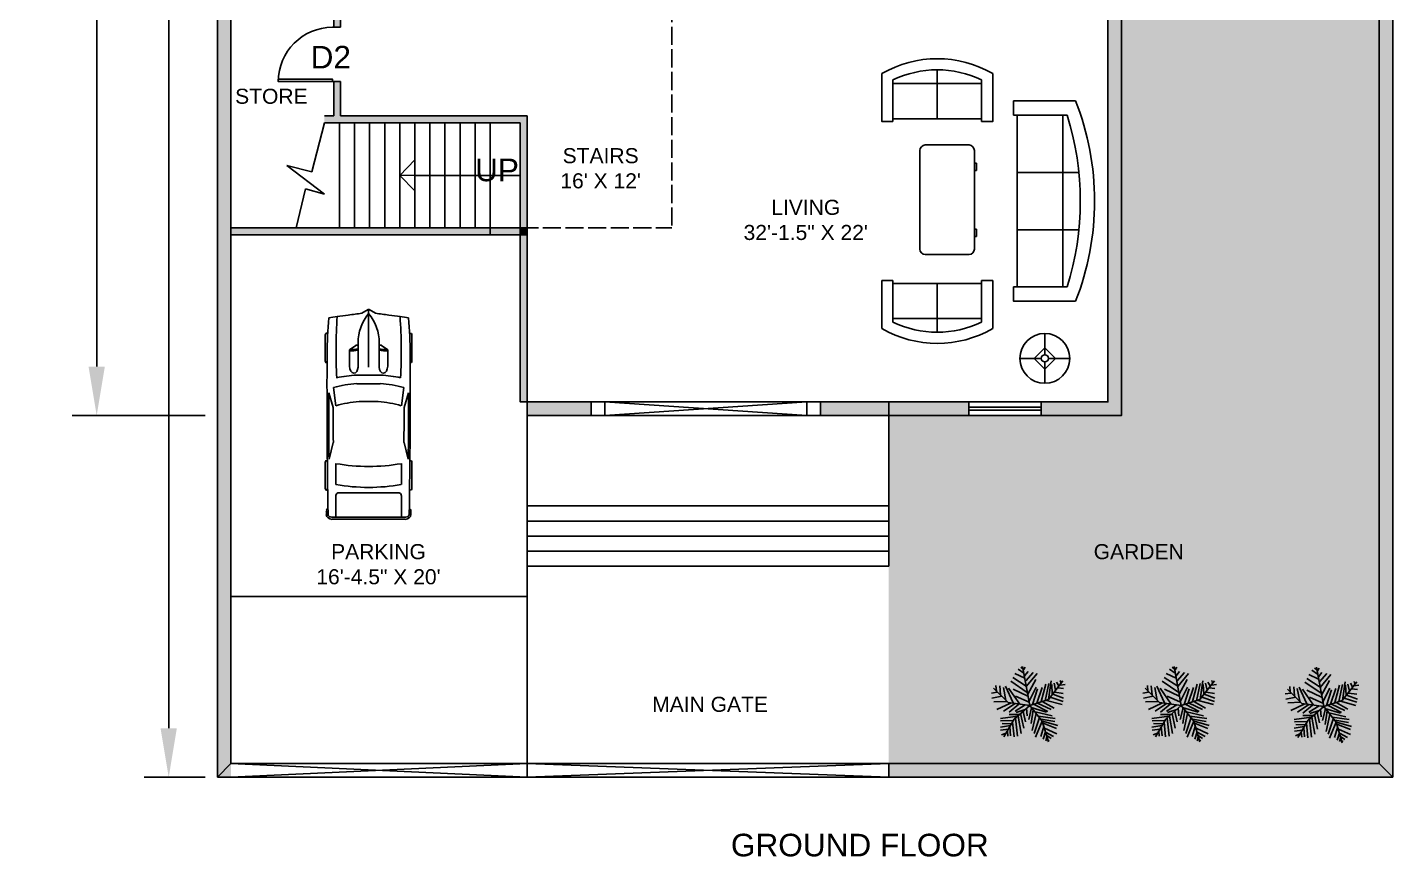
# Model space of a CAD drawing. Header units: millimetres. Extents: x 3472 to 5137, y 743 to 2253.
# Drawn here: x 4230 to 5137, y 743 to 1294 of the extents above; entities that cross this region are included whole.
import ezdxf

# ---------------------------------------------------------------- set-up
doc = ezdxf.new("R2010")
doc.units = ezdxf.units.MM
doc.linetypes.add('ACAD_ISO02W100', pattern=[15, 12, -3])
for name, color, linetype in [('Boundary line', 7, 'Continuous'), ('Dashed line', 7, 'ACAD_ISO02W100'), ('Dimension', 252, 'Continuous'), ('Furniture', 255, 'Continuous'), ('text', 40, 'Continuous')]:
    doc.layers.add(name, color=color, linetype=linetype)
doc.layers.add('Door', color=152, linetype='Continuous', lineweight=30)
doc.layers.add('Window', color=1, linetype='Continuous', lineweight=30)
doc.styles.get("Standard").update_dxf_attribs({"font": 'arial.ttf'})
doc.dimstyles.new('ISO-25', dxfattribs={"dimscale": 13, "dimtxt": 2.5, "dimasz": 2.5, "dimexe": 1.25, "dimexo": 0.625, "dimtad": 1, "dimlunit": 3, "dimtxsty": 'Standard', "dimcen": 2.5, "dimadec": 0, "dimazin": 0, "dimtfac": 1, "dimtmove": 0, "dimatfit": 3, "dimfxl": 1, "dimarcsym": 0})

# ---------------------------------------------------------------- blocks, each defined once
blk = doc.blocks.new('Lamp - Table')
at = {"linetype": 'Continuous'}
for p, q in [((0, 7), (0, 1)), ((-1, 0), (-7, 0)), ((0, 3), (-3, 0)), ((-3, 0), (0, -3)), ((3, 0), (0, 3)), ((0, -3), (3, 0)), ((1, 0), (7, 0)), ((0, -1), (0, -7))]:
    blk.add_line(p, q, dxfattribs=at)
for radius in [7, 1]:
    blk.add_circle((0, 0), radius, dxfattribs=at)
blk = doc.blocks.new('Sofa - Roundback 7 ft.')
at = {"linetype": 'Continuous'}
for p, q in [((-12.00002, -32.4421), (-12.00003, -6.5971)), ((11.99997, -32.4421), (11.99998, -6.5971)), ((-36.000027, -34), (-36.000027, -11.4696)), ((-35.999844, -13.3819), (35.9998, -13.3819)), ((35.99998, -34), (35.99998, -11.4696)), ((-36.000027, -32.4421), (35.99998, -32.4421))]:
    blk.add_line(p, q, dxfattribs=at)
for points in [[(-36.000027, -34), (-42.000027, -34), (-42.000027, -8)], [(41.99998, -8), (41.99998, -34), (35.99998, -34)]]:
    blk.add_lwpolyline(points, dxfattribs=at)
for centre, radius, start, end in [((0, -114.25), 114.25, 68.43141, 111.5686), ((-0.00001, -127.1968), 121.1968, 72.72033, 107.2797)]:
    blk.add_arc(centre, radius, start, end, dxfattribs=at)
blk = doc.blocks.new('Sofa - Roundback Loveseat 5 ft.')
at = {"linetype": 'Continuous'}
for p, q in [((0, -32.44198), (0, -5.99998)), ((-24, -33.99998), (-24, -11.46958)), ((-23.9998, -13.38178), (23.99986, -13.38178)), ((24.00004, -33.99998), (24.00004, -11.46958)), ((-24, -32.44198), (24.00004, -32.44198))]:
    blk.add_line(p, q, dxfattribs=at)
for points in [[(-24, -33.99998), (-30, -33.99998), (-30, -7.99998)], [(30.00004, -7.99998), (30.00004, -33.99998), (24.00004, -33.99998)]]:
    blk.add_lwpolyline(points, dxfattribs=at)
for centre, radius, start, end in [((0, -60.24998), 60.24998, 60.13715, 119.8628), ((0, -61.38438), 55.38444, 64.32083, 115.6792)]:
    blk.add_arc(centre, radius, start, end, dxfattribs=at)
blk = doc.blocks.new('Desk - 30 x 60 in.')
at = {"linetype": 'Continuous'}
for p, q in [((-26.999995, 0), (26.999995, 0)), ((-29.999995, -27), (-29.999995, -3)), ((29.999995, -3), (29.999995, -27)), ((26.999995, -30), (-26.999995, -30)), ((-20.000005, -30), (-20.000005, -31)), ((-20.000005, -31), (-16.000005, -31)), ((-16.000005, -31), (-16.000005, -30)), ((15.999995, -31), (15.999995, -30)), ((19.999995, -31), (15.999995, -31)), ((19.999995, -30), (19.999995, -31))]:
    blk.add_line(p, q, dxfattribs=at)
for centre, start, end in [((-26.499995, -3.5), 98.1301, 171.8699), ((26.499995, -3.5), 8.130102, 81.8699), ((-26.499995, -26.5), 188.1301, 261.8699), ((26.499995, -26.5), 278.1301, 351.8699)]:
    blk.add_arc(centre, 3.535534, start, end, dxfattribs=at)
blk = doc.blocks.new('*U2')
for p, q in [((0, 0), (0, -6)), ((40, 0), (40, -6))]:
    blk.add_line(p, q)
blk.add_lwpolyline([(0, 0), (0, 40), (1.75, 40), (1.75, 0)], close=True)
blk.add_arc((0, 0), 40, 0, 90)
blk = doc.blocks.new('*U21')
for p, q in [((-129.8956, 713.6638), (-626.7704, 1032.1544)), ((-185.1152, 1008.5578), (-553.1612, 1185.4942)), ((-221.9198, 1197.3052), (-433.5526, 1338.8594)), ((-258.7244, 1362.456), (-332.3336, 1421.4348)), ((0, 0), (-266.7, 1447.8)), ((-231.1146, 1315.2628), (-166.7002, 1421.4348)), ((-194.31, 1102.9442), (-65.4812, 1256.284)), ((-148.3106, 914.1968), (118.5418, 1220.9018)), ((-129.8956, 701.8528), (265.7602, 1185.4942)), ((-800.1, 114.3), (-1333.5, 647.7)), ((-1234.059, 536.7274), (-1252.4486, 737.2604)), ((-1105.2302, 725.4494), (-1077.6458, 395.1732)), ((-976.4268, 666.4706), (-884.4026, 194.6402)), ((-902.8176, 713.6638), (-617.5756, 100.2538)), ((-369.1382, 53.086), (-783.1836, 642.874)), ((-93.091, 489.5342), (-700.3796, 902.3858)), ((-617.5756, 607.4918), (-74.7014, 347.98)), ((-74.7014, 418.7444), (219.7608, 961.39)), ((-28.6766, 171.0436), (228.9556, 678.2816)), ((100.1268, 41.275), (284.1498, 619.2774)), ((256.5654, 88.4682), (449.7832, 666.4706)), ((412.9786, 147.447), (587.8068, 796.2392)), ((560.197, 182.8292), (698.2206, 819.8358)), ((685.8, 228.6), (1219.2, 914.4)), ((689.0258, 230.0224), (790.2448, 914.1968)), ((808.6344, 784.4282), (827.0494, 418.7444)), ((891.4384, 831.6214), (946.658, 572.1096)), ((983.4626, 867.0036), (1066.2666, 725.4494)), ((1029.462, 654.685), (1241.0948, 631.0884)), ((1112.2914, 760.8316), (1296.3144, 784.4282)), ((1121.4862, 925.9824), (1149.0706, 831.6214)), ((-1206.4492, 501.3198), (-1418.082, 465.9376)), ((-1031.621, 347.98), (-1399.667, 277.1902)), ((-847.598, 159.2326), (-1326.0578, 135.636)), ((-718.7946, 88.4682), (-1215.644, -147.447)), ((-543.9664, 76.6572), (-967.2066, -206.4512)), ((0, 0), (-800.1, 114.3)), ((-405.9428, 53.086), (-764.794, -241.8334)), ((0, 0), (-571.5, -495.3)), ((-166.7002, 29.4894), (-543.9664, -206.4512)), ((-525.5514, 347.98), (-28.6766, 123.8504)), ((0, 0), (685.8, 228.6)), ((0, 0), (457.2, -571.5)), ((164.5412, 41.275), (661.416, -218.2368)), ((284.1498, 88.4682), (781.0246, -147.447)), ((458.978, 147.447), (891.4384, -88.4682)), ((615.4166, 194.6402), (1185.8752, 41.275)), ((753.4148, 312.5978), (1222.6798, 159.2326)), ((845.439, 418.7444), (1241.0948, 277.1902)), ((919.0482, 501.3198), (1222.6798, 454.152)), ((-442.7474, -383.3876), (-1086.8406, -477.7486)), ((-571.5, -495.3), (-952.5, -1143)), ((-387.5278, -324.4088), (-764.794, -324.4088)), ((-525.5514, -465.963), (-451.9422, -1126.5408)), ((-166.7002, -147.447), (-507.1618, -253.619)), ((-433.5526, -383.3876), (-323.1134, -1020.3688)), ((-341.5284, -289.0012), (-221.9198, -831.6214)), ((-240.3094, -218.2368), (-157.5054, -595.7062)), ((-120.7008, -88.4682), (-93.091, -371.5766)), ((63.3222, -76.6826), (-37.8714, -513.1308)), ((44.9326, -64.897), (615.4166, -241.8334)), ((127.7366, -159.258), (54.1274, -654.685)), ((228.9556, -289.0012), (90.932, -914.1968)), ((357.759, -430.5554), (164.5412, -1020.3688)), ((192.151, -230.0224), (817.8292, -371.5766)), ((311.7596, -383.3876), (937.4378, -477.7486)), ((412.9786, -501.3452), (919.0482, -583.9206)), ((-718.7946, -737.2604), (-1086.8406, -796.2392)), ((-617.5756, -548.5384), (-1077.6458, -560.324)), ((-783.1836, -867.029), (-1077.6458, -902.4112)), ((-681.9646, -666.496), (-1022.4262, -654.685)), ((-829.2084, -937.7934), (-810.7934, -1126.5408)), ((-737.1842, -784.4536), (-709.5744, -1114.7298)), ((-635.9652, -607.5172), (-580.771, -1150.1374)), ((458.978, -572.1096), (210.5406, -1161.923)), ((514.1976, -772.6426), (403.7838, -1138.3264)), ((457.2, -571.5), (685.8, -1333.5)), ((468.1982, -572.1096), (1029.462, -737.2604)), ((486.5878, -642.8994), (983.4626, -843.4324)), ((578.612, -961.39), (495.7826, -1232.7128)), ((541.8074, -831.6214), (992.6574, -1032.1544)), ((578.612, -973.1756), (873.0488, -1138.3264)), ((-875.2078, -1008.5832), (-1040.8412, -1079.3476)), ((624.6114, -1161.923), (587.8068, -1291.6916)), ((624.6114, -1102.9442), (781.0246, -1209.1162)), ((679.8056, -1268.095), (716.6102, -1291.6916))]:
    blk.add_line(p, q)
blk = doc.blocks.new('*U22')
for p, q in [((21.1, 37.4), (21.1, 36.8)), ((46.6, 38.9), (22.4, 38.9)), ((47.8, 37.4), (47.8, 37.4)), ((135.5, 37.1), (135.5, 37.4)), ((136.7, 38.9), (160.9, 38.9)), ((162.1, 37.4), (162.1, 36.8)), ((70, 31.5), (86.4, 29.4)), ((88, 31.9), (74.8, 35.9)), ((134.3, 35.6), (119.3, 31.8)), ((138.4, 29.4), (157.2, 29.4)), ((164.5, 26.4), (164.5, -26.4)), ((186.5, 29.4), (167, 29.4)), ((186.5, -33.5), (186.5, 33.5)), ((188.4, -32.8), (188.4, 32.8)), ((32.3, 11.6), (36.1, 17.2)), ((36.1, 17.2), (50.9, 17.2)), ((3.3, 6.1), (0.1, 0.4)), ((29.8, 9.5), (51.7, 9.5)), ((32.1, 9.5), (32.1, 11.2)), ((58.9, -10.8), (58.9, 10.8)), ((66.6, -10.5), (66.6, 10.5)), ((82.7, 8.5), (82.7, -8.5)), ((186.5, -10.5), (186.5, 10.5)), ((0, 0), (51.7, 0)), ((0.1, -0.4), (3.3, -6.1)), ((29.8, -9.5), (51.7, -9.5)), ((32.1, -9.5), (32.1, -11.2)), ((32.3, -11.6), (36.1, -17.2)), ((36.1, -17.2), (50.9, -17.2)), ((86.4, -29.4), (70, -31.5)), ((88, -31.9), (74.8, -35.9)), ((134.3, -35.6), (119.3, -31.8)), ((157.2, -29.4), (138.4, -29.4)), ((162.1, -37.4), (162.1, -36.8)), ((167, -29.4), (186.5, -29.4)), ((21.1, -37.4), (21.1, -36.8)), ((46.6, -38.9), (22.4, -38.9)), ((47.8, -37.4), (47.8, -37.4)), ((135.5, -37.1), (135.5, -37.4)), ((136.7, -38.9), (160.9, -38.9))]:
    blk.add_line(p, q)
for centre, major_axis, ratio, start_param, end_param in [((41.2, -490.9), (0, 528.2), 0.842304, 0.00281, 0.075598), ((22.4, 37.4), (0, -1.48), 0.842304, 3.141593, 4.712389), ((64.5, -10555.6), (0, 10593), 0.842304, -0.013397, 0.002797), ((46.6, 37.4), (0, 1.48), 0.842304, -1.570796, 0), ((136.7, 37.4), (0, -1.48), 0.842304, 3.141593, 4.712389), ((160.9, 37.4), (0, 1.48), 0.842304, -1.570796, 0), ((180.6, 35.8), (0, 2.22), 0.842304, -0.013017, 1.249894), ((64.5, -10556.4), (0, 10595.3), 0.842304, -0.013397, -0.013017), ((184, 32.8), (0, -5.25), 0.842304, 1.570796, 3.128196), ((259.2, -27.5), (0, -305.3), 0.842304, 4.528606, 4.561838), ((266, -27.5), (0, 313.3), 0.842304, 1.367076, 1.39176), ((37.5, -594), (0, -623.3), 0.842304, 3.096046, 3.200911), ((134.4, 5.4), (0, -89.8), 0.842304, 4.449482, 4.652344), ((135.3, 5.4), (0, 81.8), 0.842304, 1.245306, 1.50788), ((64.5, -10555.6), (0, -10591.5), 0.842304, 3.133765, 3.140441), ((149.6, 2.8), (0, -79.6), 0.842304, 4.372215, 4.640744), ((95.8, -3666.4), (0, -3698.2), 0.842304, 3.134049, 3.144098), ((17.1, 0), (0, 147), 0.842304, 4.511394, 4.913384), ((35.9, 0), (0, 147), 0.842304, 4.511394, 4.913384), ((167, 26.4), (0, 2.96), 0.842304, 0, 1.570796), ((184, 33.5), (0, -2.96), 0.842304, 1.570796, 3.128196), ((-204.5, 52.4), (0, -251), 0.842304, 1.385369, 1.434372), ((13, 17), (0, 27.4), 0.842304, 4.435146, 4.718221), ((14.2, 17), (0, 27.4), 0.842304, 4.435146, 4.718221), ((50.8, 13.3), (6.34, -0.36), 0.603834, -1.395552, 1.581315), ((0.6, 0), (0, -0.74), 0.842304, 4.131459, 5.293319), ((29.8, -46.7), (0, 56.2), 0.842304, 0, 0.590319), ((32.7, 11.2), (0, 0.74), 0.842304, 0.879714, 1.570796), ((-204.5, -52.4), (0, 251), 0.842304, -1.434372, -1.385369), ((29.8, 46.7), (0, 56.2), 0.842304, 2.551274, 3.141593), ((32.7, -11.2), (0, -0.74), 0.842304, 4.712389, 5.403472), ((13, -17), (0, -27.4), 0.842304, 1.564964, 1.848039), ((14.2, -17), (0, -27.4), 0.842304, 1.564964, 1.848039), ((134.4, -5.4), (0, -89.8), 0.842304, -1.510751, -1.307889), ((135.3, -5.4), (0, -81.8), 0.842304, -1.50788, -1.245306), ((149.6, -2.8), (0, -79.6), 0.842304, -1.499151, -1.230623), ((259.2, 27.5), (0, 305.3), 0.842304, 1.721348, 1.754579), ((266, 27.5), (0, 313.3), 0.842304, 1.749832, 1.774517), ((37.5, 594), (0, -623.3), 0.842304, -0.059319, 0.045547), ((41.2, 490.9), (0, -528.2), 0.842304, -0.075598, -0.00281), ((64.5, 10555.6), (0, 10593), 0.842304, 3.138796, 3.15499), ((64.5, 10555.6), (0, -10591.5), 0.842304, 0.001152, 0.007828), ((95.8, 3666.4), (0, -3698.2), 0.842304, -0.002505, 0.007544), ((167, -26.4), (0, -2.96), 0.842304, 4.712389, 6.283185), ((180.6, -35.8), (0, -2.22), 0.842304, -1.249894, 0.013017), ((184, -32.8), (0, -5.25), 0.842304, 0.013397, 1.570796), ((184, -33.5), (0, 2.96), 0.842304, 3.15499, 4.712389), ((22.4, -37.4), (0, 1.48), 0.842304, 1.570796, 3.141593), ((46.6, -37.4), (0, -1.48), 0.842304, 0, 1.570796), ((136.7, -37.4), (0, -1.48), 0.842304, -1.570796, 0), ((160.9, -37.4), (0, 1.48), 0.842304, 3.141593, 4.712389), ((64.5, 10556.4), (0, 10595.3), 0.842304, 3.15461, 3.15499)]:
    blk.add_ellipse(centre, major_axis=major_axis, ratio=ratio, start_param=start_param, end_param=end_param)
at = {"extrusion": (0, 0, -1)}
blk.add_ellipse((50.8, -13.3), major_axis=(6.34, 0.36), ratio=0.603834, start_param=-1.395552, end_param=1.581315, dxfattribs=at)
blk = doc.blocks.new('*D24')
at = {"layer": 'Defpoints', "color": 0, "transparency": 16777216}
for p in [(4356.64, 1876.08), (4324.32, 796.08), (4356.64, 796.08)]:
    blk.add_point(p, dxfattribs=at)
at = {"layer": 'Dimension', "color": 0, "lineweight": -2, "transparency": 16777216}
for p, q in [((4348.52, 1876.08), (4308.07, 1876.08)), ((4324.32, 1843.58), (4324.32, 828.58)), ((4348.52, 796.08), (4308.07, 796.08))]:
    blk.add_line(p, q, dxfattribs=at)
at = {"layer": 'Dimension', "color": 0, "transparency": 16777216}
for points in [[(4318.9, 1843.58), (4329.73, 1843.58), (4324.32, 1876.08)], [(4318.9, 828.58), (4329.73, 828.58), (4324.32, 796.08)]]:
    blk.add_solid(points, dxfattribs=at)
at = {"layer": 'Dimension', "color": 0, "transparency": 16777216, "insert": (4299.6, 1336.08), "char_height": 32.5, "attachment_point": 5, "rotation": 90}
blk.add_mtext("90'", dxfattribs=at)
blk = doc.blocks.new('*D28')
at = {"layer": 'Defpoints', "color": 0, "transparency": 16777216}
for p in [(4276.51, 1876.08), (4356.64, 1876.08), (4356.64, 1036.08)]:
    blk.add_point(p, dxfattribs=at)
at = {"layer": 'Dimension', "color": 0, "lineweight": -2, "transparency": 16777216}
for p, q in [((4348.52, 1876.08), (4260.26, 1876.08)), ((4276.51, 1068.58), (4276.51, 1843.58)), ((4348.52, 1036.08), (4260.26, 1036.08))]:
    blk.add_line(p, q, dxfattribs=at)
at = {"layer": 'Dimension', "color": 0, "transparency": 16777216}
for points in [[(4271.1, 1843.58), (4281.93, 1843.58), (4276.51, 1876.08)], [(4271.1, 1068.58), (4281.93, 1068.58), (4276.51, 1036.08)]]:
    blk.add_solid(points, dxfattribs=at)
at = {"layer": 'Dimension', "color": 0, "transparency": 16777216, "insert": (4251.8, 1456.08), "char_height": 32.5, "attachment_point": 5, "rotation": 90}
blk.add_mtext("70'", dxfattribs=at)

msp = doc.modelspace()

# ---------------------------------------------------------------- hatches: boundary and pattern name
at = {"true_color": 0x136734}
h = msp.add_hatch(dxfattribs=at)
h.set_pattern_fill('ANGLE', color=116)
h.set_pattern_definition([(0, (0, 0), (0, 6.985), [5.08, -1.905]), (90, (0, 0), (-6.985, 4e-16), [5.08, -1.905])])
h.paths.add_polyline_path([(5127.645, 1867.081), (4992.645, 1867.081), (4992.645, 1309.081), (4956.645, 1309.081), (4956.645, 1036.081), (4802.145, 1036.081), (4802.145, 976.081), (4802.145, 964.081), (4802.145, 805.081), (5127.645, 805.081)])
h.paths.add_polyline_path([(4992.043, 866.982), (4992.382, 867.54), (4991.864, 867.955)], flags=16)
h.paths.add_polyline_path([(5086.525, 866.352), (5086.863, 866.91), (5086.346, 867.325)], flags=16)
h.paths.add_polyline_path([(5006.738, 826.108), (5006.723, 826.059), (5006.758, 826.039)], flags=16)
h.paths.add_polyline_path([(4983.515, 830.292), (4983.019, 830.213), (4983.075, 829.545)], flags=16)
h.paths.add_polyline_path([(4993.261, 840.867), (4991.855, 840.429), (4991.999, 839.773)], flags=16)
h.paths.add_polyline_path([(4989.717, 844.501), (4989.47, 844.854), (4989.141, 844.583)], flags=16)
h.paths.add_polyline_path([(5008.775, 847.755), (5008.625, 846.739), (5007.127, 847.141), (4996.359, 843.552), (4997.336, 842.332), (4997.523, 842.274), (4997.491, 842.137), (4999.64, 839.451), (5000.674, 839.217), (5000.491, 838.388), (5001.87, 836.664), (5003.027, 836.49), (5002.732, 835.587), (5004.542, 833.323), (5004.642, 833.294), (5004.616, 833.231), (4996.359, 843.552), (5000.959, 845.086), (5001.047, 845.349), (5001.337, 845.211), (5003.743, 846.014), (5003.902, 846.601), (5004.51, 846.269), (5006.463, 846.92), (5006.545, 847.298), (5007.127, 847.141), (5008.708, 847.669), (5008.775, 847.755), (5009.03, 849.474), (5009.893, 849.192), (5011.259, 850.948), (5011.246, 851.213), (5011.417, 851.152)], flags=16)
h.paths.add_polyline_path([(5084.199, 843.871), (5083.951, 844.223), (5083.623, 843.953)], flags=16)
h.paths.add_polyline_path([(5068.598, 852.816), (5075.622, 845.792), (5075.045, 845.763), (5074.898, 846.516), (5069.415, 851.999), (5068.684, 851.877)], flags=16)
h.paths.add_polyline_path([(4981.141, 846.422), (4980.563, 846.393), (4980.417, 847.146), (4974.933, 852.629), (4974.203, 852.507), (4974.117, 853.446)], flags=16)
h.paths.add_polyline_path([(5101.219, 825.478), (5101.204, 825.429), (5101.24, 825.409)], flags=16)
h.paths.add_polyline_path([(5077.996, 829.662), (5077.501, 829.583), (5077.557, 828.915)], flags=16)
h.paths.add_polyline_path([(5087.743, 840.237), (5086.337, 839.799), (5086.481, 839.143)], flags=16)
h.paths.add_polyline_path([(5103.511, 848.844), (5104.375, 848.562), (5105.741, 850.318), (5105.727, 850.583), (5105.899, 850.522), (5103.257, 847.125), (5103.107, 846.109), (5101.609, 846.511), (5090.841, 842.922), (5091.817, 841.702), (5092.005, 841.644), (5091.973, 841.507), (5094.122, 838.821), (5095.155, 838.587), (5094.972, 837.758), (5096.351, 836.034), (5097.509, 835.86), (5097.213, 834.957), (5099.024, 832.693), (5099.124, 832.664), (5099.098, 832.601), (5090.841, 842.922), (5095.441, 844.455), (5095.529, 844.719), (5095.818, 844.581), (5098.225, 845.384), (5098.383, 845.971), (5098.992, 845.639), (5100.945, 846.29), (5101.026, 846.668), (5101.609, 846.511), (5103.19, 847.039), (5103.257, 847.125)], flags=16)
h.paths.add_polyline_path([(4906.204, 826.108), (4906.189, 826.059), (4906.225, 826.039)], flags=16)
h.paths.add_polyline_path([(4882.981, 830.292), (4882.485, 830.213), (4882.541, 829.545)], flags=16)
h.paths.add_polyline_path([(4892.727, 840.867), (4891.321, 840.429), (4891.465, 839.773)], flags=16)
h.paths.add_polyline_path([(4889.183, 844.501), (4888.936, 844.854), (4888.607, 844.583)], flags=16)
h.paths.add_polyline_path([(4891.509, 866.982), (4891.848, 867.54), (4891.33, 867.955)], flags=16)
h.paths.add_polyline_path([(4908.241, 847.755), (4908.091, 846.739), (4906.593, 847.141), (4895.825, 843.552), (4896.802, 842.332), (4896.989, 842.274), (4896.958, 842.137), (4899.106, 839.451), (4900.14, 839.217), (4899.957, 838.388), (4901.336, 836.664), (4902.494, 836.49), (4902.198, 835.587), (4904.009, 833.323), (4904.108, 833.294), (4904.082, 833.231), (4895.825, 843.552), (4900.425, 845.086), (4900.513, 845.349), (4900.803, 845.211), (4903.21, 846.014), (4903.368, 846.601), (4903.976, 846.269), (4905.929, 846.92), (4906.011, 847.298), (4906.593, 847.141), (4908.174, 847.669), (4908.241, 847.755), (4908.496, 849.474), (4909.359, 849.192), (4910.725, 850.948), (4910.712, 851.213), (4910.883, 851.152)], flags=16)
h.paths.add_polyline_path([(4880.607, 846.422), (4880.029, 846.393), (4879.883, 847.146), (4874.399, 852.629), (4873.669, 852.507), (4873.583, 853.446)], flags=16)
h.paths.add_polyline_path([(4935.908, 935.127), (5000.676, 935.127), (5000.676, 955.734), (4935.908, 955.734)], flags=24)
h = msp.add_hatch(color=256)
h.dxf.hatch_style = 1
h.set_gradient(color2=(0, 0, 0), name='INVHEMISPHERICAL')
h.paths.add_polyline_path([(4365.645, 805.081), (4356.645, 796.081), (4365.645, 796.081)])
h.paths.add_polyline_path([(5127.645, 805.081), (4802.145, 805.081), (4802.145, 796.081), (5136.645, 796.081)])
at = {"layer": 'Boundary line'}
h = msp.add_hatch(color=256, dxfattribs=at)
h.dxf.hatch_style = 1
h.set_gradient(color2=(0, 0, 0), tint=1)
h.paths.add_polyline_path([(5136.645, 1876.081), (5127.645, 1867.081), (5127.645, 805.081), (5136.645, 796.081)])
h = msp.add_hatch(color=256, dxfattribs=at)
h.dxf.hatch_style = 1
h.set_gradient(color2=(0, 0, 0), tint=1)
h.paths.add_polyline_path([(4365.645, 1699.117), (4356.645, 1699.117), (4356.645, 1036.081), (4365.645, 1036.081), (4365.645, 1045.081), (4365.645, 1304.581), (4433.932, 1304.581), (4433.932, 1293.68), (4438.432, 1293.68), (4438.432, 1304.581), (4483.303, 1304.581), (4483.303, 1309.081), (4365.645, 1309.081), (4365.645, 1574.581), (4557.645, 1574.581), (4557.645, 1548.673), (4562.145, 1548.673), (4562.145, 1574.581), (4610.54, 1574.581), (4610.54, 1579.081), (4365.645, 1579.081)])
h = msp.add_hatch(color=256, dxfattribs=at)
h.dxf.hatch_style = 1
h.set_gradient(color2=(0, 0, 0), tint=1)
h.paths.add_polyline_path([(4956.645, 1309.081), (4947.645, 1309.081), (4947.645, 1045.081), (4903.386, 1045.081), (4903.386, 1036.081), (4956.645, 1036.081)])
h = msp.add_hatch(color=256, dxfattribs=at)
h.dxf.hatch_style = 1
h.set_gradient(color2=(0, 0, 0), tint=1)
h.paths.add_polyline_path([(4562.145, 1234.831), (4438.432, 1234.831), (4438.432, 1257.68), (4433.932, 1257.68), (4433.932, 1234.831), (4427.645, 1234.831), (4427.645, 1230.331), (4557.645, 1230.331), (4557.645, 1160.581), (4562.145, 1160.581)], flags=17)
h = msp.add_hatch(color=256, dxfattribs=at)
h.dxf.hatch_style = 1
h.set_gradient(color2=(0, 0, 0), tint=1)
h.paths.add_polyline_path([(4537.645, 1160.581), (4365.645, 1160.581), (4365.645, 1156.081), (4537.645, 1156.081)], flags=17)
h = msp.add_hatch(color=256, dxfattribs=at)
h.dxf.hatch_style = 1
h.set_gradient(color2=(0, 0, 0), tint=1)
h.paths.add_polyline_path([(4557.645, 1160.581), (4537.645, 1160.581), (4537.645, 1156.081), (4557.645, 1156.081)], flags=17)
h = msp.add_hatch(color=256, dxfattribs=at)
h.dxf.hatch_style = 1
h.set_gradient(color2=(0, 0, 0), tint=1)
h.paths.add_polyline_path([(4562.145, 1160.581), (4557.645, 1160.581), (4557.645, 1156.081), (4562.145, 1156.081)])
h = msp.add_hatch(color=256, dxfattribs=at)
h.dxf.hatch_style = 1
h.set_gradient(color2=(0, 0, 0), tint=1)
h.paths.add_polyline_path([(4562.145, 1156.081), (4557.645, 1156.081), (4557.645, 1045.081), (4562.145, 1045.081)], flags=17)
h = msp.add_hatch(color=256, dxfattribs=at)
h.dxf.hatch_style = 1
h.set_gradient(color2=(0, 0, 0), tint=1)
h.paths.add_polyline_path([(4365.645, 1036.081), (4356.645, 1036.081), (4356.645, 796.081), (4365.645, 805.081)])
h.paths.add_polyline_path([(4411.991, 998.77), (4411.991, 1074.19), (4345.017, 1074.19), (4345.017, 998.77)], flags=9)
h = msp.add_hatch(color=256, dxfattribs=at)
h.dxf.hatch_style = 1
h.set_gradient(color2=(0, 0, 0), tint=1)
h.paths.add_polyline_path([(4604.683, 1045.081), (4562.145, 1045.081), (4562.145, 1036.081), (4604.683, 1036.081)])
h = msp.add_hatch(color=256, dxfattribs=at)
h.dxf.hatch_style = 1
h.set_gradient(color2=(0, 0, 0), tint=1)
h.paths.add_polyline_path([(4802.145, 1045.081), (4756.928, 1045.081), (4756.928, 1036.081), (4802.145, 1036.081)])
h = msp.add_hatch(color=256, dxfattribs=at)
h.dxf.hatch_style = 1
h.set_gradient(color2=(0, 0, 0), tint=1)
h.paths.add_polyline_path([(4855.386, 1045.081), (4802.145, 1045.081), (4802.145, 1036.081), (4855.386, 1036.081)])
h = msp.add_hatch(color=256, dxfattribs=at)
h.dxf.hatch_style = 1
h.set_gradient(color2=(0, 0, 0))
h.paths.add_polyline_path([(4365.645, 1036.081), (4356.645, 1036.081), (4356.645, 796.081), (4365.645, 805.081)])

# ---------------------------------------------------------------- linework, layer by layer
for p, q in [((4433.932, 1257.68), (4433.932, 1234.831)), ((4438.432, 1257.68), (4438.432, 1234.831)), ((4427.645, 1230.331), (4419.401, 1197.706)), ((4477.645, 1195.456), (4487.645, 1205.783)), ((4419.401, 1197.706), (4402.617, 1201.947)), ((4402.617, 1201.947), (4427.645, 1182.973)), ((4477.645, 1195.456), (4487.645, 1195.529)), ((4477.645, 1195.456), (4487.645, 1185.13)), ((4487.645, 1195.456), (4557.645, 1195.456)), ((4415.023, 1186.404), (4408.849, 1160.581)), ((4427.645, 1182.973), (4415.023, 1186.404)), ((4802.145, 964.081), (4802.145, 936.081)), ((4562.145, 916.081), (4562.145, 805.081)), ((4365.645, 805.081), (4562.145, 805.081)), ((4562.145, 805.081), (4562.145, 796.081)), ((4802.145, 805.081), (4802.145, 796.081)), ((4802.145, 796.081), (4802.145, 805.081))]:
    msp.add_line(p, q)
at = {"color": 242, "true_color": 0xcd2027}
for p, q in [((4604.683, 1045.081), (4604.683, 1036.081)), ((4613.683, 1045.081), (4613.683, 1036.081)), ((4613.683, 1036.081), (4747.928, 1045.081)), ((4747.928, 1036.081), (4613.683, 1045.081)), ((4747.928, 1045.081), (4747.928, 1036.081)), ((4756.928, 1045.081), (4756.928, 1036.081))]:
    msp.add_line(p, q, dxfattribs=at)
at = {"color": 240, "true_color": 0xed1f24}
for p, q in [((4562.145, 796.081), (4365.645, 805.081)), ((4562.145, 805.081), (4365.645, 796.081)), ((4562.145, 805.081), (4802.145, 796.081)), ((4802.145, 805.081), (4562.145, 796.081))]:
    msp.add_line(p, q, dxfattribs=at)
msp.add_lwpolyline([(4483.303, 1304.581), (4438.432, 1304.581), (4438.432, 1293.68)])
at = {"layer": 'Boundary line'}
for p, q in [((4356.645, 1876.081), (4356.645, 1036.081)), ((5127.645, 1867.081), (5127.645, 805.081)), ((4427.645, 1234.831), (4433.932, 1234.831)), ((4438.432, 1234.831), (4562.145, 1234.831)), ((4562.145, 1234.831), (4562.145, 1045.081)), ((4427.645, 1230.331), (4557.645, 1230.331)), ((4437.645, 1230.331), (4437.645, 1160.581)), ((4447.645, 1230.331), (4447.645, 1160.581)), ((4457.645, 1230.331), (4457.645, 1160.581)), ((4467.645, 1230.331), (4467.645, 1160.581)), ((4467.645, 1230.331), (4467.645, 1160.581)), ((4477.645, 1230.331), (4477.645, 1160.581)), ((4487.645, 1230.331), (4487.645, 1160.581)), ((4497.645, 1230.331), (4497.645, 1160.581)), ((4507.645, 1230.331), (4507.645, 1160.581)), ((4517.645, 1230.331), (4517.645, 1160.581)), ((4527.645, 1230.331), (4527.645, 1160.581)), ((4527.645, 1230.331), (4527.645, 1160.581)), ((4537.645, 1230.331), (4537.645, 1156.081)), ((4365.645, 1160.581), (4562.145, 1160.581)), ((4365.645, 1156.081), (4562.145, 1156.081)), ((4365.645, 1045.081), (4365.645, 916.081)), ((4562.145, 1045.081), (4562.145, 1036.081)), ((4802.145, 1036.081), (4802.145, 1045.081)), ((4356.645, 1036.081), (4356.645, 796.081)), ((4365.645, 805.081), (4365.645, 1036.081)), ((4562.145, 1036.081), (4562.145, 976.081)), ((4802.145, 976.081), (4802.145, 1036.081)), ((4356.645, 998.478), (4356.645, 796.081)), ((4562.145, 976.081), (4802.145, 976.081)), ((4562.145, 976.081), (4562.145, 916.081)), ((4742.145, 976.081), (4802.145, 976.081)), ((4562.145, 966.081), (4802.145, 966.081)), ((4562.145, 956.081), (4802.145, 956.081)), ((4562.145, 946.081), (4802.145, 946.081)), ((4562.145, 936.081), (4802.145, 936.081)), ((4365.645, 916.081), (4562.145, 916.081)), ((4365.645, 805.081), (4356.645, 796.081)), ((5127.645, 805.081), (4365.645, 805.081)), ((5127.645, 805.081), (5136.645, 796.081)), ((4356.645, 796.081), (5136.645, 796.081))]:
    msp.add_line(p, q, dxfattribs=at)
at = {"layer": 'Boundary line', "linetype": 'ACAD_ISO02W100'}
for p in [(4658.145, 1309.081), (4557.645, 1160.581)]:
    msp.add_line(p, (4658.145, 1160.581), dxfattribs=at)
at = {"layer": 'Boundary line'}
for points in [[(4734.645, 1876.081), (4356.645, 1876.081), (4956.645, 1876.081), (4992.645, 1876.081), (5076.645, 1876.081), (5136.645, 1876.081), (5136.645, 796.081)], [(4557.645, 1230.331), (4557.645, 1045.081), (4947.645, 1045.081), (4947.645, 1309.081)], [(4562.145, 1036.081), (4956.645, 1036.081), (4956.645, 1309.081)], [(4433.932, 1293.68), (4433.932, 1304.581), (4365.645, 1304.581), (4365.645, 1045.081)]]:
    msp.add_lwpolyline(points, dxfattribs=at)
at = {"layer": 'Dashed line'}
msp.add_line((4802.145, 976.081), (4802.145, 964.081), dxfattribs=at)
at = {"layer": 'Window'}
for p, q in [((4855.386, 1045.081), (4855.386, 1036.081)), ((4903.386, 1036.081), (4903.386, 1045.081)), ((4903.386, 1041.581), (4855.386, 1041.581)), ((4903.386, 1039.581), (4855.386, 1039.581))]:
    msp.add_line(p, q, dxfattribs=at)

# ---------------------------------------------------------------- block references
at = {"xscale": 0.7389023112933597, "yscale": 0.7389023112933597, "zscale": 0.7389023112933597, "rotation": 270}
msp.add_blockref('*U22', (4457.001, 1106.412), dxfattribs=at)
at = {"xscale": 0.01800683288668121, "yscale": 0.01800683288668121, "zscale": 0.01800683288668121}
for p in [(4895.825, 843.552), (4996.359, 843.552), (5090.841, 842.922)]:
    msp.add_blockref('*U21', p, dxfattribs=at)
at = {"layer": 'Door', "xscale": 0.9000000000000227, "yscale": 0.9000000000000227, "zscale": 0.9000000000000227, "rotation": 90}
msp.add_blockref('*U2', (4433.032, 1257.68), dxfattribs=at)
at = {"layer": 'Furniture'}
for name, p, xscale, yscale, zscale in [('Sofa - Roundback Loveseat 5 ft.', (4834.392, 1272.831), 1.225919223025173, 1.225919223025173, 1.225919223025173), ('Lamp - Table', (4905.771, 1073.999), 2.362419038916827, 2.362419038916827, 2.362419038916827)]:
    msp.add_blockref(name, p, dxfattribs=dict(at, xscale=xscale, yscale=yscale, zscale=zscale))
for name, p, xscale, yscale, zscale, rotation in [('Sofa - Roundback 7 ft.', (4938.817, 1178.395), 1.582767705538169, 1.582767705538169, 1.582767705538169, 270), ('Desk - 30 x 60 in.', (4822.73, 1179.228), 1.213483568147668, 1.213483568147668, 1.213483568147668, 90), ('Sofa - Roundback Loveseat 5 ft.', (4834.392, 1083.959), -1.225919223025173, 1.225919223025173, 1.225919223025173, 180)]:
    msp.add_blockref(name, p, dxfattribs=dict(at, xscale=xscale, yscale=yscale, zscale=zscale, rotation=rotation))

# ---------------------------------------------------------------- texts
at = {"color": 30, "true_color": 0xf8991e, "insert": (4418.5, 1281.36), "char_height": 15, "attachment_point": 1}
msp.add_mtext_dynamic_manual_height_columns('D2', width=15.56952, gutter_width=12.5, heights=[0], dxfattribs=at)
at = {"char_height": 15, "attachment_point": 1}
for s, width, insert in [('UP', 19.32314, (4527.645, 1206.551)), ('GROUND FLOOR', 302.09743, (4697.427, 758.548))]:
    msp.add_mtext_dynamic_manual_height_columns(s, width=width, gutter_width=12.5, heights=[0], dxfattribs=dict(at, insert=insert))
at = {"layer": 'text', "char_height": 10, "attachment_point": 1}
for s, insert in [('\\pxqc;STORE', (4316.838, 1252.927)), ("\\pxqc;STAIRS\\P16' X 12'", (4535.361, 1213.502)), ('\\pxqc;LIVING\\P32\'-1.5" X 22\'', (4671.486, 1179.228)), ('\\pxqc;PARKING\\P16\'-4.5" X 20\'', (4387.909, 950.758)), ('\\pxqc;GARDEN', (4892.469, 950.758)), ('\\pxqc;MAIN GATE', (4607.997, 849.451))]:
    msp.add_mtext_dynamic_manual_height_columns(s, width=151.24336, gutter_width=12.5, heights=[0], dxfattribs=dict(at, insert=insert))

# ---------------------------------------------------------------- dimensions: what is measured, and where the dimension line sits
at = {"layer": 'Dimension'}
for base, p1, p2, picture, middle in [((4276.514, 1876.081), (4356.645, 1036.081), (4356.645, 1876.081), '*D28', (4251.795, 1456.081)), ((4324.318, 796.081), (4356.645, 1876.081), (4356.645, 796.081), '*D24', (4299.599, 1336.081))]:
    dim = msp.add_linear_dim(base=base, p1=p1, p2=p2, angle=90, dimstyle='ISO-25', dxfattribs=at)
    dim.commit()
    dim.dimension.update_dxf_attribs({"geometry": picture, "text_midpoint": middle})

doc.saveas('drawing.dxf')
